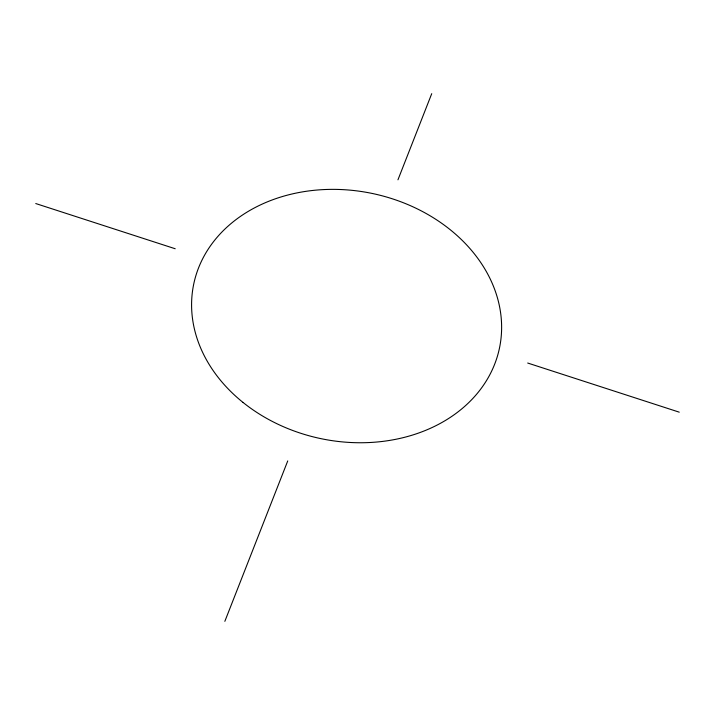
<?xml version="1.0" encoding="UTF-8"?>
<svg xmlns="http://www.w3.org/2000/svg" width="715" height="715" viewBox="0 0 715 715"><rect width="100%" height="100%" fill="white"/><g stroke="black" fill="none" stroke-linecap="round" stroke-linejoin="round"><path stroke-width="1.07" d="M224.841 621.335L287.743 460.916M397.951 179.814L431.735 93.665M35.75 203.543L175.202 248.749M527.697 363.032L679.25 412.171M242.984 402.402A156.192 125.25 11.8 0 0 498.266 353.183A156.192 125.25 11.8 0 0 298.548 192.594A156.192 125.25 11.8 0 0 242.984 402.402"/></g></svg>
